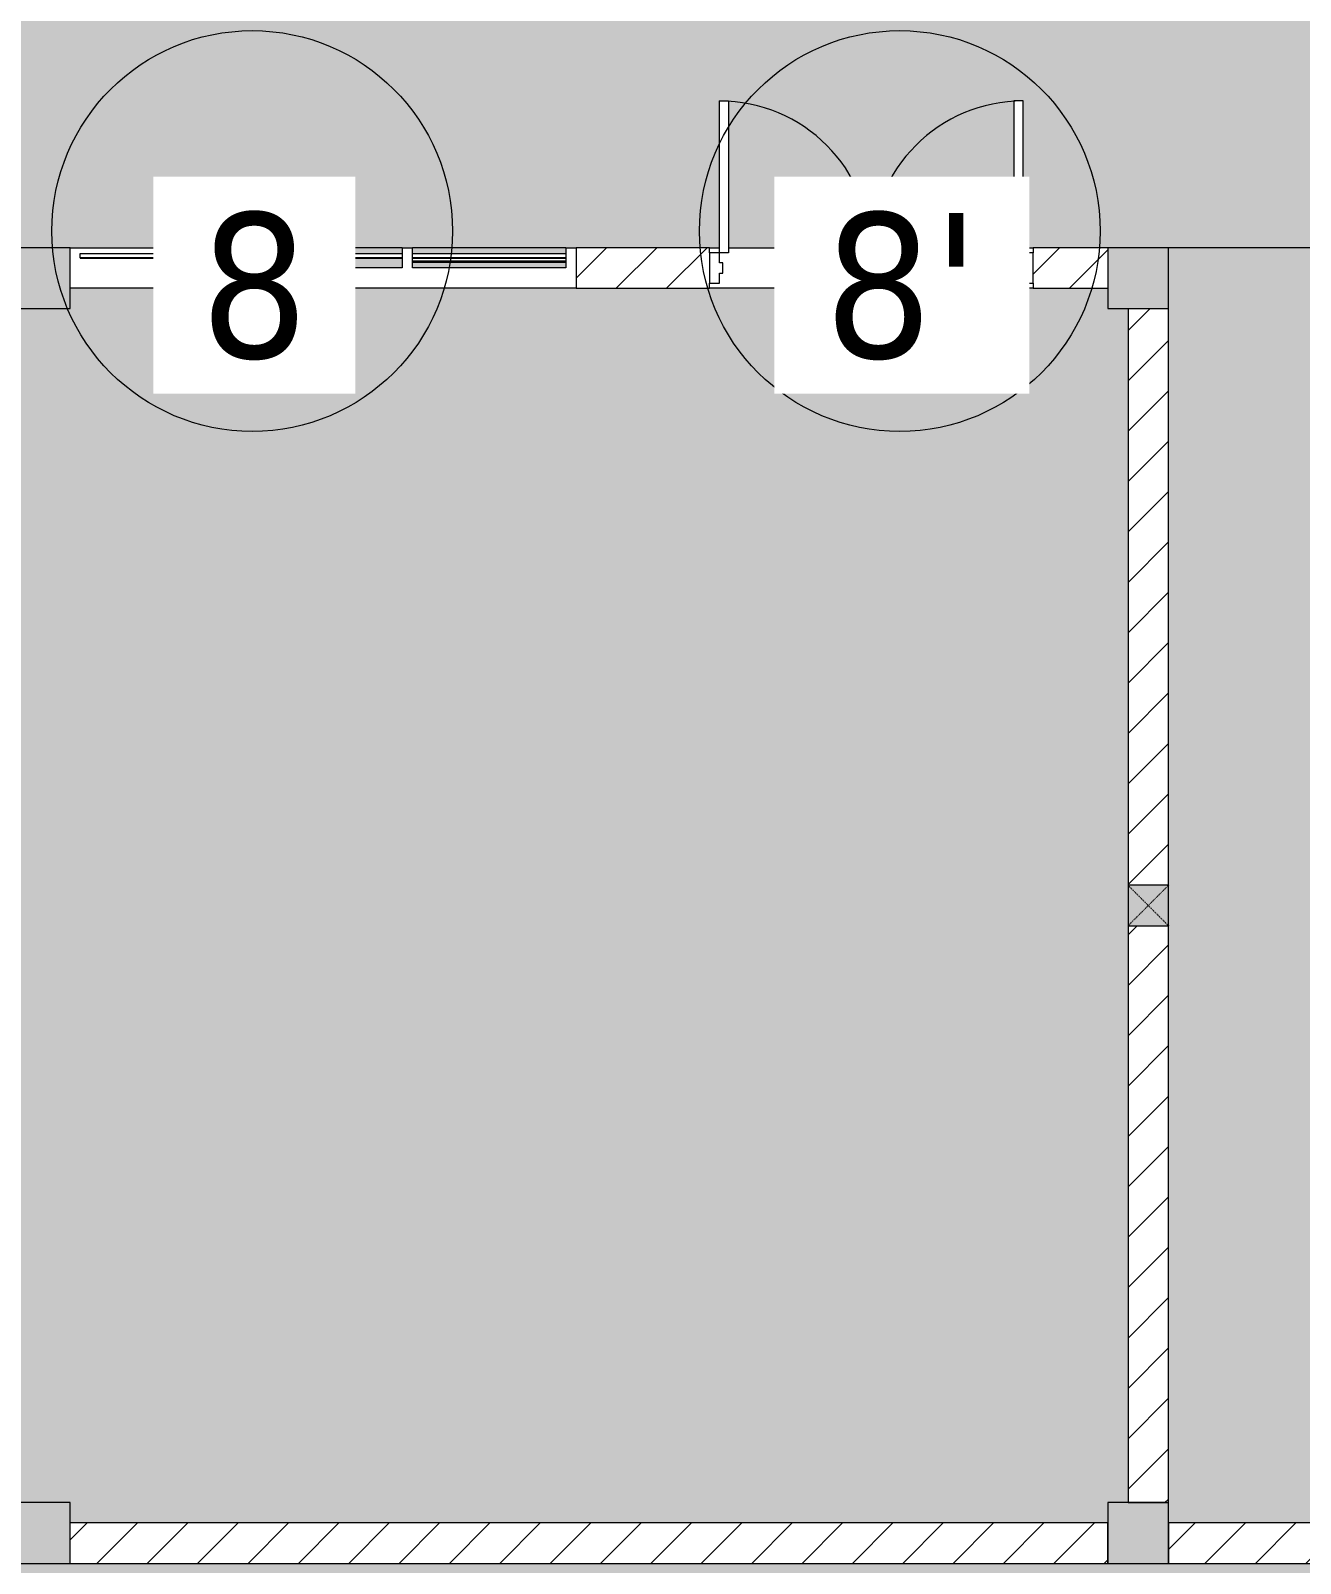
# Model space of a CAD drawing. Header units: millimetres. Extents: x 5357 to 259384, y -16348 to 109893.
# Drawn here: x 76258 to 82532, y 7888 to 15461 of the extents above; entities that cross this region are included whole.
import ezdxf

# ---------------------------------------------------------------- set-up
doc = ezdxf.new("R2010")
doc.units = ezdxf.units.MM
doc.linetypes.add('Dash', pattern=[6, 3, -3])
for name, color, linetype, lineweight in [('A-DOOR', 31, 'Continuous', 9), ('A-DOOR-FRAM', 31, 'Continuous', 9), ('A-FLOR', 192, 'Continuous', 9), ('A-FLOR-PATT', 8, 'Continuous', 9), ('A-GLAZ-CWMG', 51, 'Continuous', 9), ('A-GLAZ-CWMG-1', 51, 'Continuous', 18), ('A-WALL', 113, 'Continuous', 9), ('A-WALL-3', 113, 'Continuous', 18), ('A-WALL-PATT', 111, 'Continuous', 9), ('S-COLS', 52, 'Continuous', 9), ('S-COLS-1', 253, 'Continuous', 5), ('S-COLS-3', 53, 'Continuous', 9), ('S-COLS-5', 52, 'Continuous', 18), ('S-COLS-HDLN', 52, 'Dash', 9), ('S-GRID-IDEN', 1, 'Continuous', 9)]:
    doc.layers.add(name, color=color, linetype=linetype, lineweight=lineweight)
doc.styles.add('Tahoma_B', font='tahomabd_0.ttf', dxfattribs={"height": 715})
pattern_1 = [(50, (0, 0), (480.9661, -42.0786), [50.292, -553.212]), (355, (0, 0), (-93.0416, 504.3895), [40.234, -442.57]), (100.451, (40.1, -3.5), (387.9285, 462.3076), [42.742, -470.158]), (46.184, (0, 134.1), (715.649, -110.993), [75.438, -829.818]), (96.636, (59.64, 124.86), (626.7424, 653.2084), [64.112, -705.237]), (351.184, (0, 134.1), (626.7496, 653.2024), [60.35, -663.854]), (21, (67.06, 100.6), (400.2623, -269.9797), [50.292, -553.212]), (326, (67.06, 100.6), (163.1568, 486.2564), [40.234, -442.57]), (71.451, (100.4, 78.1), (563.421, 216.2719), [42.742, -470.158]), (37.5, (0, 0), (8.15385, 223.22557), [7.376, -429.829, 7.376, -441.899, -444.246]), (37.5, (0, 0), (8.15385, 223.22557), [-886.48, 7.376, -436.87]), (7.5, (0, 0), (176.404, 264.477), [7.376, -248.778, 7.376, -419.771, -169.316]), (7.5, (0, 0), (176.404, 264.477), [-683.301, 7.376, -161.94]), (327.5, (-149.53, 0), (357.96023, -15.12452), [7.376, -160.264, 7.376, -515.661, -694.03]), (327.5, (-149.53, 0), (357.96023, -15.12452), [-690.677, 7.376, -686.653]), (317.5, (-216.6, 0), (391.06155, 67.1262), [7.376, -210.556, 7.376, -339.974, -492.862]), (317.5, (-216.6, 0), (391.06155, 67.1262), [-565.282, 7.376, -485.485])]
pattern_2 = [(45, (0, 0), (-124.4508, 124.4508), [])]

# ---------------------------------------------------------------- blocks, each defined once
blk = doc.blocks.new('M_Concrete-Rectangular-Column2 - 300x300-2223046-TKCS_MB CẢNH QUAN CÂY XANH')
at = {"layer": 'S-COLS-3'}
blk.add_hatch(color=256, dxfattribs=at).paths.add_polyline_path([(-150, -150), (150, -150), (150, 150), (-150, 150)])
at = {"layer": 'S-COLS-5'}
for p, q in [((150, 150), (-150, 150)), ((-150, 150), (-150, -150)), ((150, -150), (150, 150)), ((-150, -150), (150, -150))]:
    blk.add_line(p, q, dxfattribs=at)
blk = doc.blocks.new('FD_06 - FD_06_EI60-1600x2200_CỬA ĐI 02 CÁNH PANEL THÉP-602137-TKCS_MB CẢNH QUAN CÂY XANH')
at = {"layer": 'A-DOOR'}
for p, q in [((-750, 81.35), (-750, 831.35)), ((-750, 831.35), (-705, 831.35)), ((-705, 831.35), (-705, 81.35)), ((750, 831.35), (705, 831.35)), ((705, 831.35), (705, 81.35)), ((750, 81.35), (750, 831.35)), ((-705, 81.35), (-750, 81.35)), ((705, 81.35), (750, 81.35))]:
    blk.add_line(p, q, dxfattribs=at)
for centre, start, end in [((-750, 81.35), 0, 90), ((750, 81.35), 90, 180)]:
    blk.add_arc(centre, 750, start, end, dxfattribs=at)
at = {"layer": 'A-DOOR-FRAM'}
for p, q in [((-750, 81.35), (-800, 81.35)), ((-800, 81.35), (-800, -68.65)), ((-750, 31.5875), (-750, 81.35)), ((750, 81.35), (750, 31.5875)), ((800, 81.35), (750, 81.35)), ((800, -68.65), (800, 81.35)), ((-734.125, 31.5875), (-750, 31.5875)), ((-734.125, -19.4375), (-734.125, 31.5875)), ((750, 31.5875), (734.125, 31.5875)), ((734.125, 31.5875), (734.125, -19.4375)), ((-800, -68.65), (-750, -68.65)), ((-750, -68.65), (-750, -19.4375)), ((-750, -19.4375), (-734.125, -19.4375)), ((734.125, -19.4375), (750, -19.4375)), ((750, -19.4375), (750, -68.65)), ((750, -68.65), (800, -68.65))]:
    blk.add_line(p, q, dxfattribs=at)
blk = doc.blocks.new('G1_SOF - BO TRU - 200x200-2333856-TKCS_MB CẢNH QUAN CÂY XANH')
at = {"layer": 'S-COLS-3'}
blk.add_hatch(color=256, dxfattribs=at).paths.add_polyline_path([(100, -100), (100, 100), (-100, 100), (-100, -100)])
at = {"layer": 'S-COLS-5'}
for p, q in [((100, 100), (-100, 100)), ((-100, 100), (-100, -100)), ((100, -100), (100, 100)), ((-100, -100), (100, -100))]:
    blk.add_line(p, q, dxfattribs=at)
at = {"layer": 'S-COLS-HDLN'}
for p, q in [((100, 100), (-100, -100)), ((-100, 100), (100, -100))]:
    blk.add_line(p, q, dxfattribs=at)
blk = doc.blocks.new('Rectangular Mullion - 50 x 100mm-2492468-TKCS_MB CẢNH QUAN CÂY XANH')
at = {"layer": 'A-GLAZ-CWMG'}
h = blk.add_hatch(color=256, dxfattribs=at)
h.paths.add_polyline_path([(77310.9, 14288.2), (78094.2, 14288.2), (78094.2, 14337.2), (77310.9, 14337.2)])
h.paths.add_polyline_path([(77983.2, 14359.1), (78094.2, 14359.1), (78094.2, 14388.2), (77310.9, 14388.2), (77310.9, 14359.1)])
for p, q in [((77310.9, 14358.9), (77310.9, 14388.2)), ((78094.2, 14388.2), (77310.9, 14388.2)), ((78094.2, 14388.2), (78094.2, 14358.9)), ((77310.9, 14288.2), (77310.9, 14337.2)), ((78094.2, 14337.2), (78094.2, 14288.2)), ((78094.2, 14288.2), (77310.9, 14288.2))]:
    blk.add_line(p, q, dxfattribs=at)
blk = doc.blocks.new('Rectangular Mullion - 50 x 100mm-2492467-TKCS_MB CẢNH QUAN CÂY XANH')
at = {"layer": 'A-GLAZ-CWMG'}
h = blk.add_hatch(color=256, dxfattribs=at)
h.paths.add_polyline_path([(78144.2, 14288.2), (78902.6, 14288.2), (78902.6, 14316.9), (78144.2, 14316.9)])
h.paths.add_polyline_path([(78902.6, 14359.1), (78902.6, 14388.2), (78144.2, 14388.2), (78144.2, 14359.1)])
for p, q in [((78144.2, 14358.9), (78144.2, 14388.2)), ((78902.6, 14388.2), (78144.2, 14388.2)), ((78902.6, 14388.2), (78902.6, 14358.9)), ((78144.2, 14288.2), (78144.2, 14316.9)), ((78902.6, 14316.9), (78902.6, 14288.2)), ((78902.6, 14288.2), (78144.2, 14288.2))]:
    blk.add_line(p, q, dxfattribs=at)
blk = doc.blocks.new('Rectangular Mullion - MULLION LA SACH-2492469-TKCS_MB CẢNH QUAN CÂY XANH')
at = {"layer": 'A-GLAZ-CWMG'}
for p, q in [((78144.2, 14323.4), (78144.2, 14337.2)), ((78144.2, 14316.9), (78144.2, 14323.4)), ((78144.2, 14323.4), (78144.2, 14323.4)), ((78144.2, 14323.4), (78902.6, 14323.4)), ((78144.2, 14316.9), (78902.6, 14316.9)), ((78902.6, 14337.2), (78902.6, 14323.4)), ((78902.6, 14323.4), (78902.6, 14323.4)), ((78902.6, 14323.4), (78902.6, 14316.9))]:
    blk.add_line(p, q, dxfattribs=at)
blk = doc.blocks.new('Rectangular Mullion - MULLION LA SACH-V429-TKCS_MB CẢNH QUAN CÂY XANH')
at = {"layer": 'A-GLAZ-CWMG'}
blk.add_hatch(color=256, dxfattribs=at).paths.add_polyline_path([(77260.9, 14337.2), (77260.9, 14338.5), (76502.6, 14337.2)])
for p, q in [((76502.6, 14359.1), (77260.9, 14359.1)), ((76502.6, 14358.9), (76502.6, 14359.1)), ((76502.6, 14358.9), (77260.9, 14358.9)), ((76502.6, 14338.5), (76502.6, 14358.9)), ((77260.9, 14359.1), (77260.9, 14358.9)), ((77260.9, 14358.9), (77260.9, 14338.5))]:
    blk.add_line(p, q, dxfattribs=at)
at = {"layer": 'A-GLAZ-CWMG-1'}
for p, q in [((77260.9, 14338.5), (76502.6, 14338.5)), ((76502.6, 14338.5), (76502.6, 14337.2)), ((76502.6, 14337.2), (77260.9, 14337.2)), ((77260.9, 14337.2), (77260.9, 14338.5))]:
    blk.add_line(p, q, dxfattribs=at)
blk = doc.blocks.new('Rectangular Mullion - MULLION LA SACH-2492470-TKCS_MB CẢNH QUAN CÂY XANH')
at = {"layer": 'A-GLAZ-CWMG'}
for p, q in [((77310.9, 14359.1), (78094.2, 14359.1)), ((77310.9, 14358.9), (77310.9, 14359.1)), ((77310.9, 14358.9), (78094.2, 14358.9)), ((77310.9, 14338.5), (77310.9, 14358.9)), ((78094.2, 14359.1), (78094.2, 14358.9)), ((78094.2, 14358.9), (78094.2, 14338.5))]:
    blk.add_line(p, q, dxfattribs=at)
at = {"layer": 'A-GLAZ-CWMG-1'}
for p, q in [((78094.2, 14338.5), (77310.9, 14338.5)), ((77310.9, 14338.5), (77310.9, 14337.2)), ((77310.9, 14337.2), (78094.2, 14337.2)), ((78094.2, 14337.2), (78094.2, 14338.5))]:
    blk.add_line(p, q, dxfattribs=at)
blk = doc.blocks.new('Grid - M_Grid Head - Circle-353313-TKCS_MB CẢNH QUAN CÂY XANH')
at = {"layer": 'S-GRID-IDEN'}
blk.add_circle((0, 0), 4.5, dxfattribs=at)

msp = doc.modelspace()

# ---------------------------------------------------------------- hatches: boundary and pattern name
at = {"layer": 'A-FLOR-PATT'}
h = msp.add_hatch(color=256, dxfattribs=at)
h.paths.add_polyline_path([(10052.8, -16346.6), (10052.8, 77336.3), (5357.2, 82031.9), (5357.2, -16346.6)])
h.paths.add_polyline_path([(157794.6, -16346.6), (160292.6, -16346.6), (160292.6, -16328.2), (157794.6, -16328.2)])
h.paths.add_polyline_path([(75180.7, -12330.8), (75180.7, 731.8), (132251.8, 731.8), (132251.8, 7588.2), (134801.5, 7588.2), (134801.5, 7888.2), (26103.5, 7888.2), (26103.5, -7352), (31070.8, -12330.8), (63458, -12330.8)])
h.paths.add_polyline_path([(160292.6, 34637.4), (160292.6, 109893.5), (157794.6, 109893.5), (157794.6, 34637.4)])
h.paths.add_polyline_path([(130779.3, 102336.3), (135779.3, 107336.3), (135779.3, 109893.5), (5357.2, 109893.5), (5357.2, 102336.3), (121558.7, 102336.3)])
h = msp.add_hatch(dxfattribs=at)
h.set_pattern_fill('FP_15', color=256, style=0, pattern_type=2)
h.set_pattern_definition(pattern_1)
h.paths.add_polyline_path([(50102.6, 13236.9), (71452.6, 13236.9), (71452.6, 14388.2), (79661.7, 14388.2), (79661.7, 15113.2), (79706.7, 15113.2), (79706.7, 14388.2), (81116.7, 14388.2), (81116.7, 15113.2), (81161.7, 15113.2), (81161.7, 14388.2), (89452.6, 14388.2), (89452.6, 13236.9), (115083.5, 13236.9), (115083.5, 13256.9), (116102.6, 13256.9), (116102.6, 17226.9), (116092.6, 17226.9), (116092.6, 20888.2), (44812.6, 20885.8), (44812.6, 17226.9), (44802.6, 17226.9), (44802.6, 13246.9), (44912.6, 13246.9), (44912.6, 13236.9), (50052.6, 13236.9)])
h.paths.add_polyline_path([(99038.9, 15419.9), (99027.4, 15423.7), (99027.4, 15435.6), (99023, 15440), (99021.4, 15446), (99023, 15452), (99027.4, 15459.7), (99027.8, 15472.1), (99039.4, 15468.3), (99039.4, 15456.3), (99043.7, 15452), (99043.7, 15443.2), (99039.4, 15432.2), (99039.4, 15422.1)])
h.paths.add_polyline_path([(100287.8, 15419.9), (100276.2, 15423.7), (100276.2, 15435.6), (100271.9, 15440), (100270.3, 15446), (100271.9, 15452), (100276.2, 15459.7), (100276.7, 15472.1), (100288.2, 15468.3), (100288.2, 15456.3), (100292.6, 15452), (100292.6, 15443.2), (100288.2, 15432.2), (100288.2, 15422.1)])
h.paths.add_polyline_path([(93989, 15419.9), (93977.4, 15423.7), (93977.4, 15435.6), (93973.1, 15440), (93971.5, 15446), (93973.1, 15452), (93977.4, 15459.7), (93977.9, 15472.1), (93989.4, 15468.3), (93989.4, 15456.3), (93993.8, 15452), (93993.8, 15443.2), (93989.4, 15432.2), (93989.4, 15422.1)])
h.paths.add_polyline_path([(95839, 15420.2), (95827.4, 15424), (95827.4, 15435.9), (95823.1, 15440.3), (95821.5, 15446.3), (95823.1, 15452.2), (95827.4, 15460), (95827.9, 15472.4), (95839.4, 15468.6), (95839.4, 15456.6), (95843.8, 15452.2), (95843.8, 15443.5), (95839.4, 15432.5), (95839.4, 15422.4)])
h.paths.add_polyline_path([(99028.5, 16001.2), (99024.9, 16033.3), (99027.4, 16041), (99028.1, 16051.3), (99040, 16051.2), (99040, 16037.6), (99045.6, 16028.5), (99045.3, 16024.9), (99043.7, 16020.7), (99040, 16013.5), (99039.4, 16003.3), (99028.7, 16001.2)])
h.paths.add_polyline_path([(93978.5, 16001.2), (93974.9, 16033.3), (93977.4, 16041), (93978.1, 16051.3), (93990, 16051.2), (93990, 16037.6), (93995.7, 16028.5), (93995.4, 16024.9), (93993.8, 16020.7), (93990, 16013.5), (93989.4, 16003.3), (93978.7, 16001.2)])
h.paths.add_polyline_path([(100277.3, 16001.2), (100273.7, 16033.3), (100276.2, 16041), (100276.9, 16051.3), (100288.8, 16051.2), (100288.8, 16037.6), (100294.5, 16028.5), (100294.2, 16024.9), (100292.6, 16020.7), (100288.8, 16013.5), (100288.2, 16003.3), (100277.5, 16001.2)])
h.paths.add_polyline_path([(95828.5, 16001.5), (95824.9, 16033.6), (95827.4, 16041.3), (95828.1, 16051.6), (95840, 16051.5), (95840, 16037.9), (95845.7, 16028.8), (95845.4, 16025.1), (95843.8, 16020.9), (95840, 16013.8), (95839.4, 16003.5), (95828.7, 16001.5)])
h.paths.add_polyline_path([(99482.1, 18921.2), (99470.6, 18925), (99470.6, 18936.9), (99466.2, 18941.3), (99464.6, 18947.3), (99466.2, 18953.2), (99470.6, 18961), (99471, 18973.4), (99482.5, 18969.6), (99482.5, 18957.6), (99486.9, 18953.2), (99486.9, 18944.5), (99482.5, 18933.5), (99482.5, 18923.4)])
h.paths.add_polyline_path([(99471.7, 19502.5), (99468.1, 19534.6), (99470.6, 19542.3), (99471.2, 19552.6), (99483.2, 19552.5), (99483.2, 19538.9), (99488.8, 19529.8), (99488.5, 19526.1), (99486.9, 19521.9), (99483.2, 19514.8), (99482.5, 19504.5), (99471.9, 19502.5)])
h.paths.add_polyline_path([(93289.3, 19918.3), (93277.8, 19922.1), (93277.8, 19934), (93273.4, 19938.4), (93271.8, 19944.4), (93273.4, 19950.3), (93277.8, 19958.1), (93278.2, 19970.4), (93289.8, 19966.6), (93289.8, 19954.7), (93294.1, 19950.3), (93294.1, 19941.6), (93289.8, 19930.6), (93289.8, 19920.5)])
h.paths.add_polyline_path([(92039.3, 19919.4), (92027.8, 19923.2), (92027.8, 19935.2), (92023.4, 19939.5), (92021.8, 19945.5), (92023.4, 19951.5), (92027.8, 19959.3), (92028.2, 19971.6), (92039.8, 19967.8), (92039.8, 19955.9), (92044.1, 19951.5), (92044.1, 19942.7), (92039.8, 19931.8), (92039.8, 19921.6)])
h.paths.add_polyline_path([(88427.2, 19919.9), (88422.4, 19952), (88426.8, 19959.7), (88426.8, 19969.9), (88438.8, 19969.9), (88438.8, 19956.3), (88443.1, 19952), (88444.7, 19946), (88443.1, 19940), (88438.8, 19932.2), (88438.8, 19922.1), (88430.8, 19920.6)])
h.paths.add_polyline_path([(97239.8, 19921.1), (97228.3, 19924.9), (97228.3, 19936.8), (97223.9, 19941.2), (97222.3, 19947.1), (97223.9, 19953.1), (97228.3, 19960.9), (97228.7, 19973.2), (97240.2, 19969.4), (97240.2, 19957.5), (97244.6, 19953.1), (97244.6, 19944.4), (97240.2, 19933.4), (97240.2, 19923.3)])
h.paths.add_polyline_path([(93278.9, 20499.6), (93275.3, 20531.7), (93277.8, 20539.4), (93278.5, 20549.7), (93290.4, 20549.5), (93290.4, 20536), (93296.1, 20526.9), (93295.7, 20523.2), (93294.1, 20519), (93290.4, 20511.9), (93289.8, 20501.6), (93279.1, 20499.6)])
h.paths.add_polyline_path([(92028.9, 20500.7), (92025.3, 20532.8), (92027.8, 20540.6), (92028.5, 20550.9), (92040.4, 20550.7), (92040.4, 20537.2), (92046.1, 20528), (92045.7, 20524.4), (92044.1, 20520.2), (92040.4, 20513.1), (92039.8, 20502.8), (92029.1, 20500.8)])
h.paths.add_polyline_path([(88437.7, 20501.2), (88426.2, 20505), (88426.1, 20517), (88420.8, 20524.9), (88420.8, 20529.7), (88422.4, 20533.9), (88426.2, 20541), (88427.4, 20553.4), (88438.8, 20549.6), (88441.3, 20533.3), (88444.1, 20524.9), (88442.5, 20520.7), (88438.8, 20513.6), (88437.7, 20501.2)])
h.paths.add_polyline_path([(97229.3, 20502.3), (97225.7, 20534.4), (97228.3, 20542.2), (97228.9, 20552.5), (97240.8, 20552.3), (97240.8, 20538.8), (97246.5, 20529.7), (97246.2, 20526), (97244.6, 20521.8), (97240.8, 20514.7), (97240.2, 20504.4), (97229.5, 20502.4)])
h = msp.add_hatch(dxfattribs=at)
h.set_pattern_fill('FP_15', color=256, style=0, pattern_type=2)
h.set_pattern_definition(pattern_1)
h.paths.add_polyline_path([(81880.7, 8088.2), (85330.7, 8088.2), (85330.7, 8188.2), (85630.7, 8188.2), (85630.7, 8088.2), (89152.6, 8088.2), (89152.6, 8188.2), (89452.6, 8188.2), (89452.6, 8308.2), (89442.6, 8308.2), (89442.6, 10263.7), (89452.6, 10263.7), (89452.6, 14088.2), (89152.6, 14088.2), (89152.6, 14388.2), (85630.7, 14388.2), (85630.7, 14088.2), (85330.7, 14088.2), (85330.7, 14388.2), (81880.7, 14388.2), (81880.7, 8188.2)])
h.paths.add_polyline_path([(81580.7, 8088.2), (81580.7, 8188.2), (81680.7, 8188.2), (81680.7, 14088.2), (81580.7, 14088.2), (81580.7, 14188.2), (76452.6, 14188.2), (76452.6, 14088.2), (76152.6, 14088.2), (76152.6, 14188.2), (71752.6, 14188.2), (71752.6, 14088.2), (71652.6, 14088.2), (71652.6, 8188.2), (71752.6, 8188.2), (71752.6, 8088.2), (76152.6, 8088.2), (76152.6, 8188.2), (76452.6, 8188.2), (76452.6, 8088.2), (81211.7, 8088.2)])
at = {"layer": 'A-WALL-PATT'}
h = msp.add_hatch(dxfattribs=at)
h.set_pattern_fill('FP_1', color=256, style=0, pattern_type=2)
h.set_pattern_definition(pattern_2)
h.paths.add_polyline_path([(81211.7, 14188.2), (81580.7, 14188.2), (81580.7, 14388.2), (81211.7, 14388.2), (81211.7, 14213.2)])
h.paths.add_polyline_path([(79599.2, 14188.2), (79611.7, 14188.2), (79611.7, 14388.2), (78952.6, 14388.2), (78952.6, 14188.2)])
h = msp.add_hatch(dxfattribs=at)
h.set_pattern_fill('FP_1', color=256, style=0, pattern_type=2)
h.set_pattern_definition(pattern_2)
h.paths.add_polyline_path([(81880.7, 8188.2), (81880.7, 11038.2), (81680.7, 11038.2), (81680.7, 8188.2)])
h.paths.add_polyline_path([(81880.7, 11238.2), (81880.7, 14088.2), (81680.7, 14088.2), (81680.7, 11238.2)])
h = msp.add_hatch(dxfattribs=at)
h.set_pattern_fill('FP_1', color=256, style=0, pattern_type=2)
h.set_pattern_definition(pattern_2)
h.paths.add_polyline_path([(77983.2, 7888.2), (81580.7, 7888.2), (81580.7, 8088.2), (76452.6, 8088.2), (76452.6, 7888.2)])
h = msp.add_hatch(dxfattribs=at)
h.set_pattern_fill('FP_1', color=256, style=0, pattern_type=2)
h.set_pattern_definition(pattern_2)
h.paths.add_polyline_path([(81880.7, 7888.2), (85330.7, 7888.2), (85330.7, 8088.2), (81880.7, 8088.2)])
at = {"layer": 'S-COLS-1'}
msp.add_hatch(color=256, dxfattribs=at).paths.add_polyline_path([(81580.7, 7888.2), (81880.7, 7888.2), (81880.7, 8188.2), (81580.7, 8188.2)])

# ---------------------------------------------------------------- linework, layer by layer
at = {"layer": 'A-FLOR'}
msp.add_line((85330.7, 14388.2), (81880.7, 14388.2), dxfattribs=at)
at = {"layer": 'A-WALL'}
for p, q in [((76452.6, 14388.2), (77310.9, 14388.2)), ((78094.2, 14388.2), (78144.2, 14388.2)), ((78902.6, 14388.2), (78952.6, 14388.2)), ((79611.7, 14388.2), (79661.7, 14388.2)), ((79706.7, 14388.2), (81116.7, 14388.2)), ((81161.7, 14388.2), (81211.7, 14388.2)), ((78952.6, 14188.2), (76452.6, 14188.2)), ((81211.7, 14188.2), (79611.7, 14188.2))]:
    msp.add_line(p, q, dxfattribs=at)
at = {"layer": 'A-WALL-3'}
for p, q in [((79611.7, 14388.2), (78952.6, 14388.2)), ((78952.6, 14388.2), (78952.6, 14188.2)), ((79611.7, 14363.2), (79611.7, 14388.2)), ((81580.7, 14388.2), (81211.7, 14388.2)), ((81211.7, 14388.2), (81211.7, 14363.2)), ((78952.6, 14188.2), (79611.7, 14188.2)), ((79611.7, 14188.2), (79611.7, 14213.2)), ((81211.7, 14213.2), (81211.7, 14188.2)), ((81211.7, 14188.2), (81580.7, 14188.2)), ((81680.7, 14088.2), (81680.7, 11238.2)), ((81880.7, 11238.2), (81880.7, 14088.2)), ((81680.7, 11038.2), (81680.7, 8188.2)), ((81880.7, 8188.2), (81880.7, 11038.2)), ((81680.7, 8188.2), (81880.7, 8188.2)), ((81580.7, 8088.2), (76452.6, 8088.2)), ((81580.7, 7888.2), (81580.7, 8088.2)), ((85330.7, 8088.2), (81880.7, 8088.2)), ((81880.7, 8088.2), (81880.7, 7888.2)), ((76452.6, 7888.2), (81580.7, 7888.2)), ((81880.7, 7888.2), (85330.7, 7888.2))]:
    msp.add_line(p, q, dxfattribs=at)
at = {"layer": 'S-COLS-5'}
for p, q in [((81880.7, 8188.2), (81580.7, 8188.2)), ((81580.7, 8188.2), (81580.7, 7888.2)), ((81880.7, 7888.2), (81880.7, 8188.2)), ((81580.7, 7888.2), (81880.7, 7888.2))]:
    msp.add_line(p, q, dxfattribs=at)

# ---------------------------------------------------------------- block references
at = {"layer": 'A-DOOR'}
msp.add_blockref('FD_06 - FD_06_EI60-1600x2200_CỬA ĐI 02 CÁNH PANEL THÉP-602137-TKCS_MB CẢNH QUAN CÂY XANH', (80411.7, 14281.9), dxfattribs=at)
at = {"layer": 'A-GLAZ-CWMG'}
for name, p in [('Rectangular Mullion - 50 x 100mm-2492468-TKCS_MB CẢNH QUAN CÂY XANH', (0, 0)), ('Rectangular Mullion - 50 x 100mm-2492467-TKCS_MB CẢNH QUAN CÂY XANH', (0, 0)), ('Rectangular Mullion - MULLION LA SACH-V429-TKCS_MB CẢNH QUAN CÂY XANH', (0, 0)), ('Rectangular Mullion - MULLION LA SACH-2492470-TKCS_MB CẢNH QUAN CÂY XANH', (0, 0)), ('Rectangular Mullion - MULLION LA SACH-V429-TKCS_MB CẢNH QUAN CÂY XANH', (1641.7, 0)), ('Rectangular Mullion - MULLION LA SACH-2492469-TKCS_MB CẢNH QUAN CÂY XANH', (0, 0))]:
    msp.add_blockref(name, p, dxfattribs=at)
at = {"layer": 'S-COLS', "rotation": 90.00000000000058}
for p in [(76302.6, 14238.2), (81730.7, 14238.2), (76302.6, 8038.2)]:
    msp.add_blockref('M_Concrete-Rectangular-Column2 - 300x300-2223046-TKCS_MB CẢNH QUAN CÂY XANH', p, dxfattribs=at)
at = {"layer": 'S-COLS'}
msp.add_blockref('G1_SOF - BO TRU - 200x200-2333856-TKCS_MB CẢNH QUAN CÂY XANH', (81780.7, 11138.2), dxfattribs=at)
at = {"layer": 'S-GRID-IDEN', "xscale": 219.9999999999998, "yscale": 219.9999999999998, "zscale": 219.9999999999998}
for p in [(77352.6, 14470.6), (80552.6, 14470.6)]:
    msp.add_blockref('Grid - M_Grid Head - Circle-353313-TKCS_MB CẢNH QUAN CÂY XANH', p, dxfattribs=at)

# ---------------------------------------------------------------- next in the draw order: texts
at = {"layer": 'S-GRID-IDEN', "char_height": 715, "attachment_point": 5, "line_spacing_factor": 0.996129, "style": 'Tahoma_B', "bg_fill": 3, "box_fill_scale": 1.25, "bg_fill_color": 256, "bg_fill_true_color": 13158600, "bg_fill_transparency": 0}
for s, insert, width in [('\\pt2793.99835,5587.9967,8382.0022,11176.00055,13969.9989,16763.99725,19558.00275,22352.0011,25145.99945,27939.9978,30734.0033,33528.00165,36322,39115.99835,41909.9967,44704.0022,47498.00055,50291.9989,53085.99725,55880.00275,58674.0011,61467.99945,64261.9978,67056.0033,69850.00165,72644,75437.99835,78231.9967,81026.0022,83820.00055,86613.9989,89407.99725;8', (77362.9, 14196), 640.2), ("\\pt2793.99835,5587.9967,8382.0022,11176.00055,13969.9989,16763.99725,19558.00275,22352.0011,25145.99945,27939.9978,30734.0033,33528.00165,36322,39115.99835,41909.9967,44704.0022,47498.00055,50291.9989,53085.99725,55880.00275,58674.0011,61467.99945,64261.9978,67056.0033,69850.00165,72644,75437.99835,78231.9967,81026.0022,83820.00055,86613.9989,89407.99725;8'", (80562.9, 14196), 902)]:
    msp.add_mtext(s, dxfattribs=dict(at, insert=insert, width=width))

doc.saveas('drawing.dxf')
